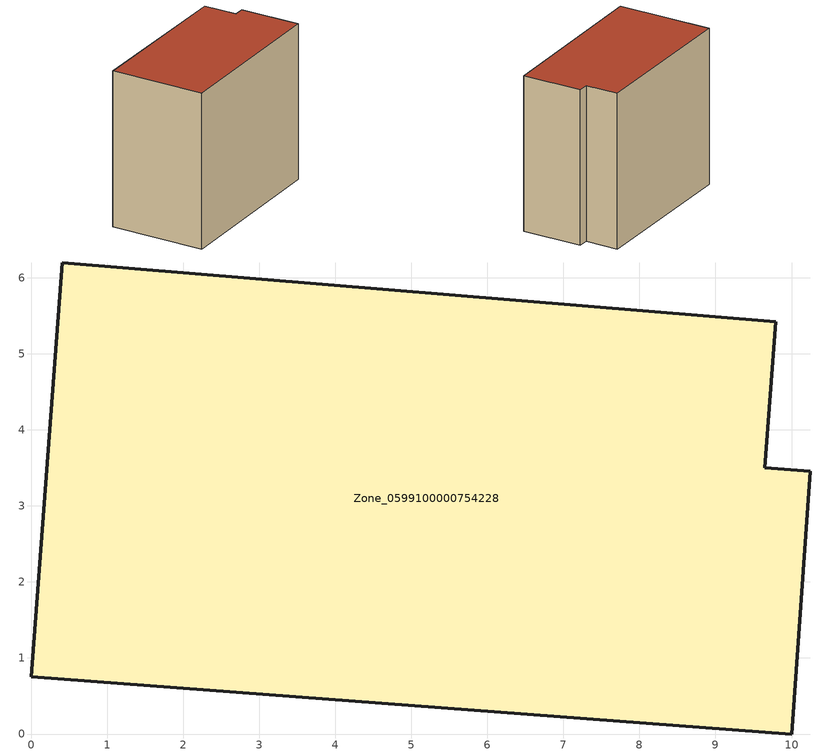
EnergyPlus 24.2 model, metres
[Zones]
Zone_0599100000754228
 floor ground (C_G): 0,0.75 0.41,6.19 9.79,5.42 9.65,3.5 10.25,3.46 10,0 z0
 wall outside (C_F): 10.25,3.46 9.65,3.5 9.79,5.42 0.41,6.19 0,0.75 10,0 10.25,3.46 z0:9.11
 roof outside (C_R): 0,0.75 10,0 10.25,3.46 9.65,3.5 9.79,5.42 0.41,6.19 z9.11
[BUILDING]
Pand.0599100000754228: North Axis=0; Terrain=City; Loads Convergence Tolerance Value=0.04; Temperature Convergence Tolerance Value=0.4; Solar Distribution=FullExterior; Maximum Number of Warmup Days=25; Minimum Number of Warmup Days=1
[Site:Location]
Rotterdam.The.Hague.AP_ZH_NLD Design_Conditions: Latitude=51.96; Longitude=4.45; Time Zone=1; Elevation=-4.5
[SITE:GROUNDTEMPERATURE:BUILDINGSURFACE]
18, 18, 18, 18, 18, 18, 18, 18, 18, 18, 18, 18
[MATERIAL] Thermal Absorptance=0.9; Solar Absorptance=0.7; Visible Absorptance=0.7
Name | Roughness | Thickness | Conductivity | Density | Specific Heat
G.TI.2006-2014 | MediumSmooth | 0.15 | 0.06 | 540 | 1210
F.TI.2006-2014 | Rough | 0.3 | 0.12 | 1920 | 840
R.TI.2006-2014 | MediumRough | 0.2 | 0.08 | 1500 | 1000
[CONSTRUCTION]
C_G: G.TI.2006-2014
C_F: F.TI.2006-2014
C_R: R.TI.2006-2014
[ZONE]
Zone_0599100000754228: Type=1; Multiplier=1; Ceiling Height=Autocalculate; Volume=Autocalculate; Floor Area=autocalculate; Part of Total Floor Area=Yes
[ZONEINFILTRATION:DESIGNFLOWRATE]
Infil_Zone_0599100000754228: Zone or ZoneList or Space or SpaceList=Zone_0599100000754228; Schedule=AlwaysOn; Design Flow Rate Calculation Method=Flow/Area; Flow Rate per Floor Area=0.0015; Constant Term Coefficient=1; Temperature Term Coefficient=0; Velocity Term Coefficient=0; Velocity Squared Term Coefficient=0
[HVACTEMPLATE:ZONE:IDEALLOADSAIRSYSTEM]
Zone_0599100000754228: Maximum Heating Supply Air Temperature=50; Minimum Cooling Supply Air Temperature=13; Maximum Heating Supply Air Humidity Ratio=0.0156; Minimum Cooling Supply Air Humidity Ratio=0.0077; Heating Limit=NoLimit; Cooling Limit=NoLimit; Dehumidification Control Type=ConstantSensibleHeatRatio; Cooling Sensible Heat Ratio=0.7; Dehumidification Setpoint=60; Humidification Control Type=None; Humidification Setpoint=30; Outdoor Air Method=None; Outdoor Air Flow Rate per Person=0.00944; Outdoor Air Flow Rate per Zone Floor Area=0; Outdoor Air Flow Rate per Zone=0; Demand Controlled Ventilation Type=None; Outdoor Air Economizer Type=NoEconomizer; Heat Recovery Type=None; Sensible Heat Recovery Effectiveness=0.7; Latent Heat Recovery Effectiveness=0.65
[ZONECONTROL:THERMOSTAT]
ThermostatControl_Zone_0599100000754228: Zone or ZoneList=Zone_0599100000754228; Control Type Schedule=DualSetpointControlType; Control 1=Thermostat_Zone_0599100000754228; Temperature Difference Between Cutout And Setpoint=0
[THERMOSTATSETPOINT:DUALSETPOINT]
Thermostat_Zone_0599100000754228: Heating Setpoint Temperature Schedule=HeatingSetpoint_Zone_0599100000754228; Cooling Setpoint Temperature Schedule=CoolingSetpoint_Zone_0599100000754228
[SCHEDULE:COMPACT]
HeatingSetpoint_Zone_0599100000754228: Through: 12/31, For: AllDays, Until: 24:00, 21
CoolingSetpoint_Zone_0599100000754228: Through: 12/31, For: AllDays, Until: 24:00, 24
DualSetpointControlType: Through: 12/31, For: AllDays, Until: 24:00, 4
AlwaysOn: Through: 12/31, For: AllDays, Until: 24:00, 1
